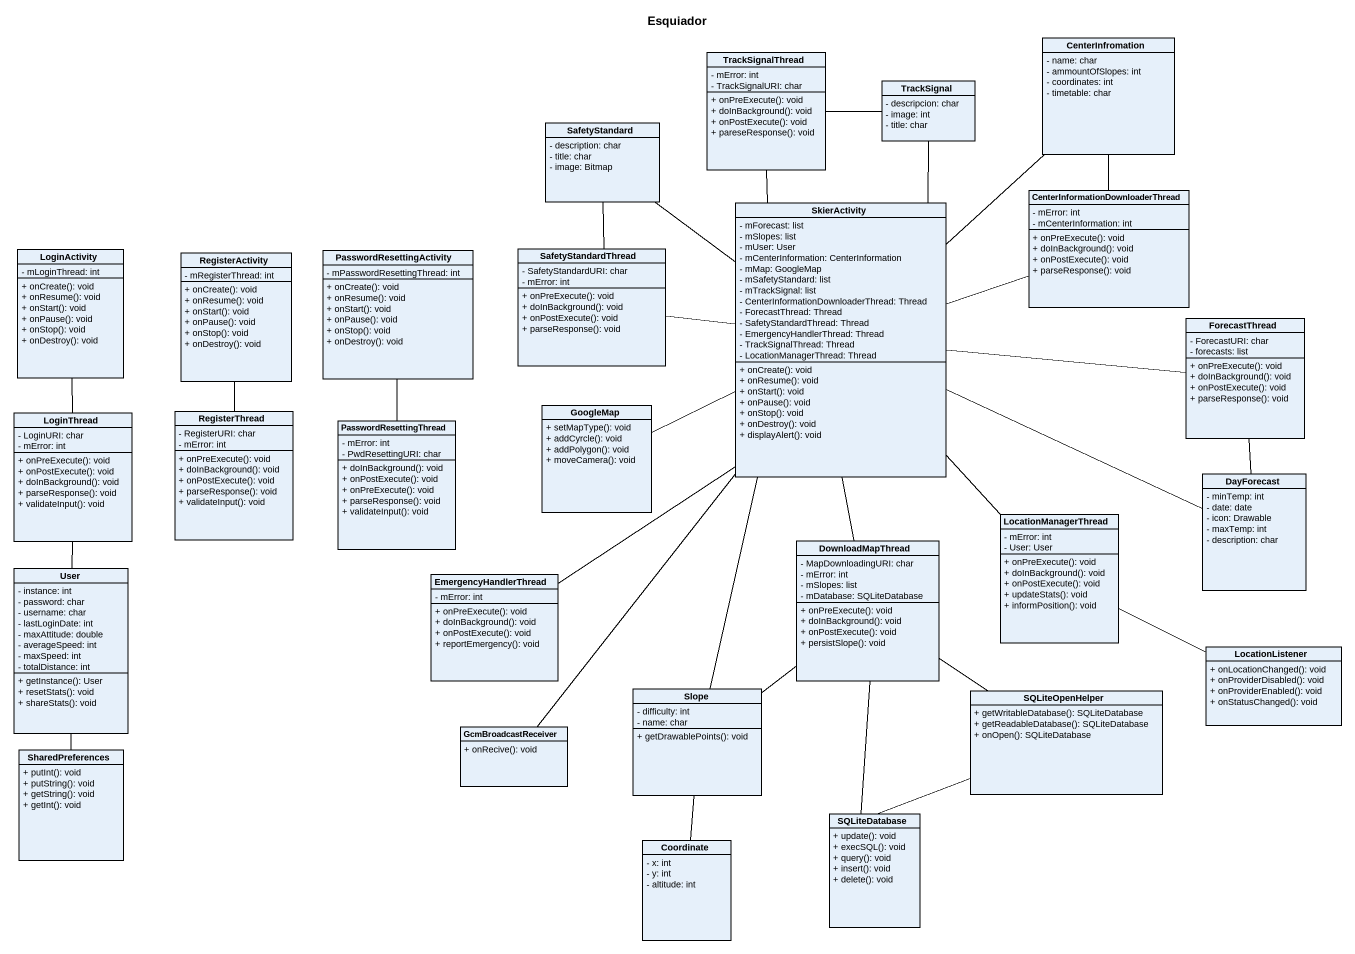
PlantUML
@startuml
title Esquiador
hide circle
hide empty members
skinparam classAttributeIconSize 0
class CenterInfromation {
  - name: char
  - ammountOfSlopes: int
  - coordinates: int
  - timetable: char
}
class TrackSignalThread {
  - mError: int
  - TrackSignalURI: char
  + onPreExecute(): void
  + doInBackground(): void
  + onPostExecute(): void
  + pareseResponse(): void
}
class TrackSignal {
  - descripcion: char
  - image: int
  - title: char
}
class SafetyStandard {
  - description: char
  - title: char
  - image: Bitmap
}
class "CenterInformationDownloaderThread" as CenterInformationDownloaderT {
  - mError: int
  - mCenterInformation: int
  + onPreExecute(): void
  + doInBackground(): void
  + onPostExecute(): void
  + parseResponse(): void
}
class SkierActivity {
  - mForecast: list
  - mSlopes: list
  - mUser: User
  - mCenterInformation: CenterInformation
  - mMap: GoogleMap
  - mSafetyStandard: list
  - mTrackSignal: list
  - CenterInformationDownloaderThread: Thread
  - ForecastThread: Thread
  - SafetyStandardThread: Thread
  - EmergencyHandlerThread: Thread
  - TrackSignalThread: Thread
  - LocationManagerThread: Thread
  + onCreate(): void
  + onResume(): void
  + onStart(): void
  + onPause(): void
  + onStop(): void
  + onDestroy(): void
  + displayAlert(): void
}
class LoginActivity {
  - mLoginThread: int
  + onCreate(): void
  + onResume(): void
  + onStart(): void
  + onPause(): void
  + onStop(): void
  + onDestroy(): void
}
class RegisterActivity {
  - mRegisterThread: int
  + onCreate(): void
  + onResume(): void
  + onStart(): void
  + onPause(): void
  + onStop(): void
  + onDestroy(): void
}
class PasswordResettingActivity {
  - mPasswordResettingThread: int
  + onCreate(): void
  + onResume(): void
  + onStart(): void
  + onPause(): void
  + onStop(): void
  + onDestroy(): void
}
class SafetyStandardThread {
  - SafetyStandardURI: char
  - mError: int
  + onPreExecute(): void
  + doInBackground(): void
  + onPostExecute(): void
  + parseResponse(): void
}
class ForecastThread {
  - ForecastURI: char
  - forecasts: list
  + onPreExecute(): void
  + doInBackground(): void
  + onPostExecute(): void
  + parseResponse(): void
}
class LoginThread {
  - LoginURI: char
  - mError: int
  + onPreExecute(): void
  + onPostExecute(): void
  + doInBackground(): void
  + parseResponse(): void
  + validateInput(): void
}
class RegisterThread {
  - RegisterURI: char
  - mError: int
  + onPreExecute(): void
  + doInBackground(): void
  + onPostExecute(): void
  + parseResponse(): void
  + validateInput(): void
}
class PasswordResettingThread {
  - mError: int
  - PwdResettingURI: char
  + doInBackground(): void
  + onPostExecute(): void
  + onPreExecute(): void
  + parseResponse(): void
  + validateInput(): void
}
class GoogleMap {
  + setMapType(): void
  + addCyrcle(): void
  + addPolygon(): void
  + moveCamera(): void
}
class DayForecast {
  - minTemp: int
  - date: date
  - icon: Drawable
  - maxTemp: int
  - description: char
}
class DownloadMapThread {
  - MapDownloadingURI: char
  - mError: int
  - mSlopes: list
  - mDatabase: SQLiteDatabase
  + onPreExecute(): void
  + doInBackground(): void
  + onPostExecute(): void
  + persistSlope(): void
}
class LocationManagerThread {
  - mError: int
  - User: User
  + onPreExecute(): void
  + doInBackground(): void
  + onPostExecute(): void
  + updateStats(): void
  + informPosition(): void
}
class User {
  - instance: int
  - password: char
  - username: char
  - lastLoginDate: int
  - maxAttitude: double
  - averageSpeed: int
  - maxSpeed: int
  - totalDistance: int
  + getInstance(): User
  + resetStats(): void
  + shareStats(): void
}
class EmergencyHandlerThread {
  - mError: int
  + onPreExecute(): void
  + doInBackground(): void
  + onPostExecute(): void
  + reportEmergency(): void
}
class LocationListener {
  + onLocationChanged(): void
  + onProviderDisabled(): void
  + onProviderEnabled(): void
  + onStatusChanged(): void
}
class Slope {
  - difficulty: int
  - name: char
  + getDrawablePoints(): void
}
class SQLiteOpenHelper {
  + getWritableDatabase(): SQLiteDatabase
  + getReadableDatabase(): SQLiteDatabase
  + onOpen(): SQLiteDatabase
}
class GcmBroadcastReceiver {
  + onRecive(): void
}
class SharedPreferences {
  + putInt(): void
  + putString(): void
  + getString(): void
  + getInt(): void
}
class SQLiteDatabase {
  + update(): void
  + execSQL(): void
  + query(): void
  + insert(): void
  + delete(): void
}
class Coordinate {
  - x: int
  - y: int
  - altitude: int
}
CenterInfromation -- SkierActivity
TrackSignalThread -right- TrackSignal
TrackSignalThread -- SkierActivity
TrackSignal -- SkierActivity
SafetyStandard -- SkierActivity
SafetyStandard -- SafetyStandardThread
CenterInformationDownloaderT -up- CenterInfromation
CenterInformationDownloaderT -left- SkierActivity
SkierActivity -right- DayForecast
SkierActivity -- DownloadMapThread
SkierActivity -- Slope
LoginActivity -- LoginThread
RegisterActivity -- RegisterThread
SafetyStandardThread -right- SkierActivity
ForecastThread -left- SkierActivity
ForecastThread -- DayForecast
LoginThread -- User
PasswordResettingThread -up- PasswordResettingActivity
GoogleMap -right- SkierActivity
DownloadMapThread -- Slope
DownloadMapThread -- SQLiteOpenHelper
DownloadMapThread -- SQLiteDatabase
LocationManagerThread -up- SkierActivity
EmergencyHandlerThread -up- SkierActivity
LocationListener -left- LocationManagerThread
Slope -- Coordinate
SQLiteOpenHelper -- SQLiteDatabase
GcmBroadcastReceiver -up- SkierActivity
SharedPreferences -up- User
@enduml
